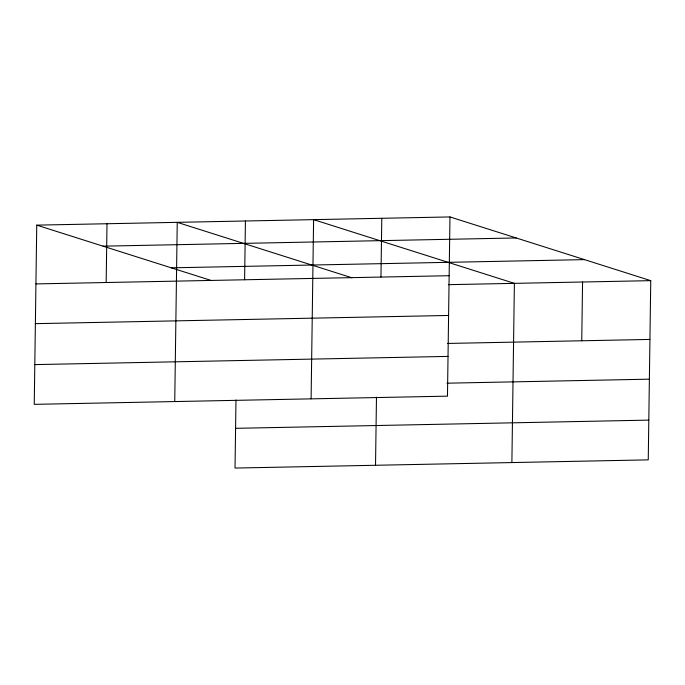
<?xml version="1.0" encoding="UTF-8"?>
<svg xmlns="http://www.w3.org/2000/svg" width="685" height="685" viewBox="0 0 685 685"><rect width="100%" height="100%" fill="white"/><g stroke="black" fill="none" stroke-linecap="round" stroke-linejoin="round"><path stroke-width="1.03" d="M36.75 225.134L34.25 404.347L447.468 396.153L449.968 216.94L36.75 225.134L211.434 280.567M106.175 282.52L106.997 223.738M174.744 401.564L177.244 222.351L351.927 277.776M235.983 399.971L235.032 468.06L648.25 459.866L650.75 280.653L449.968 216.94M244.605 279.771L245.427 220.998M311.101 398.858L313.602 219.645L514.392 283.359L511.883 462.572M375.526 465.278L376.476 397.18M380.963 277.065L381.785 218.292M581.745 340.779L582.567 282.006M103.007 246.163L516.225 237.96M171.276 267.826L584.493 259.624M35.928 283.915L449.146 275.712M448.341 284.669L650.75 280.653M35.38 323.654L448.589 315.46M447.519 343.442L649.928 339.426M34.807 364.608L448.016 356.405M446.962 383.189L649.371 379.173M235.589 428.322L648.806 420.119"/></g></svg>
